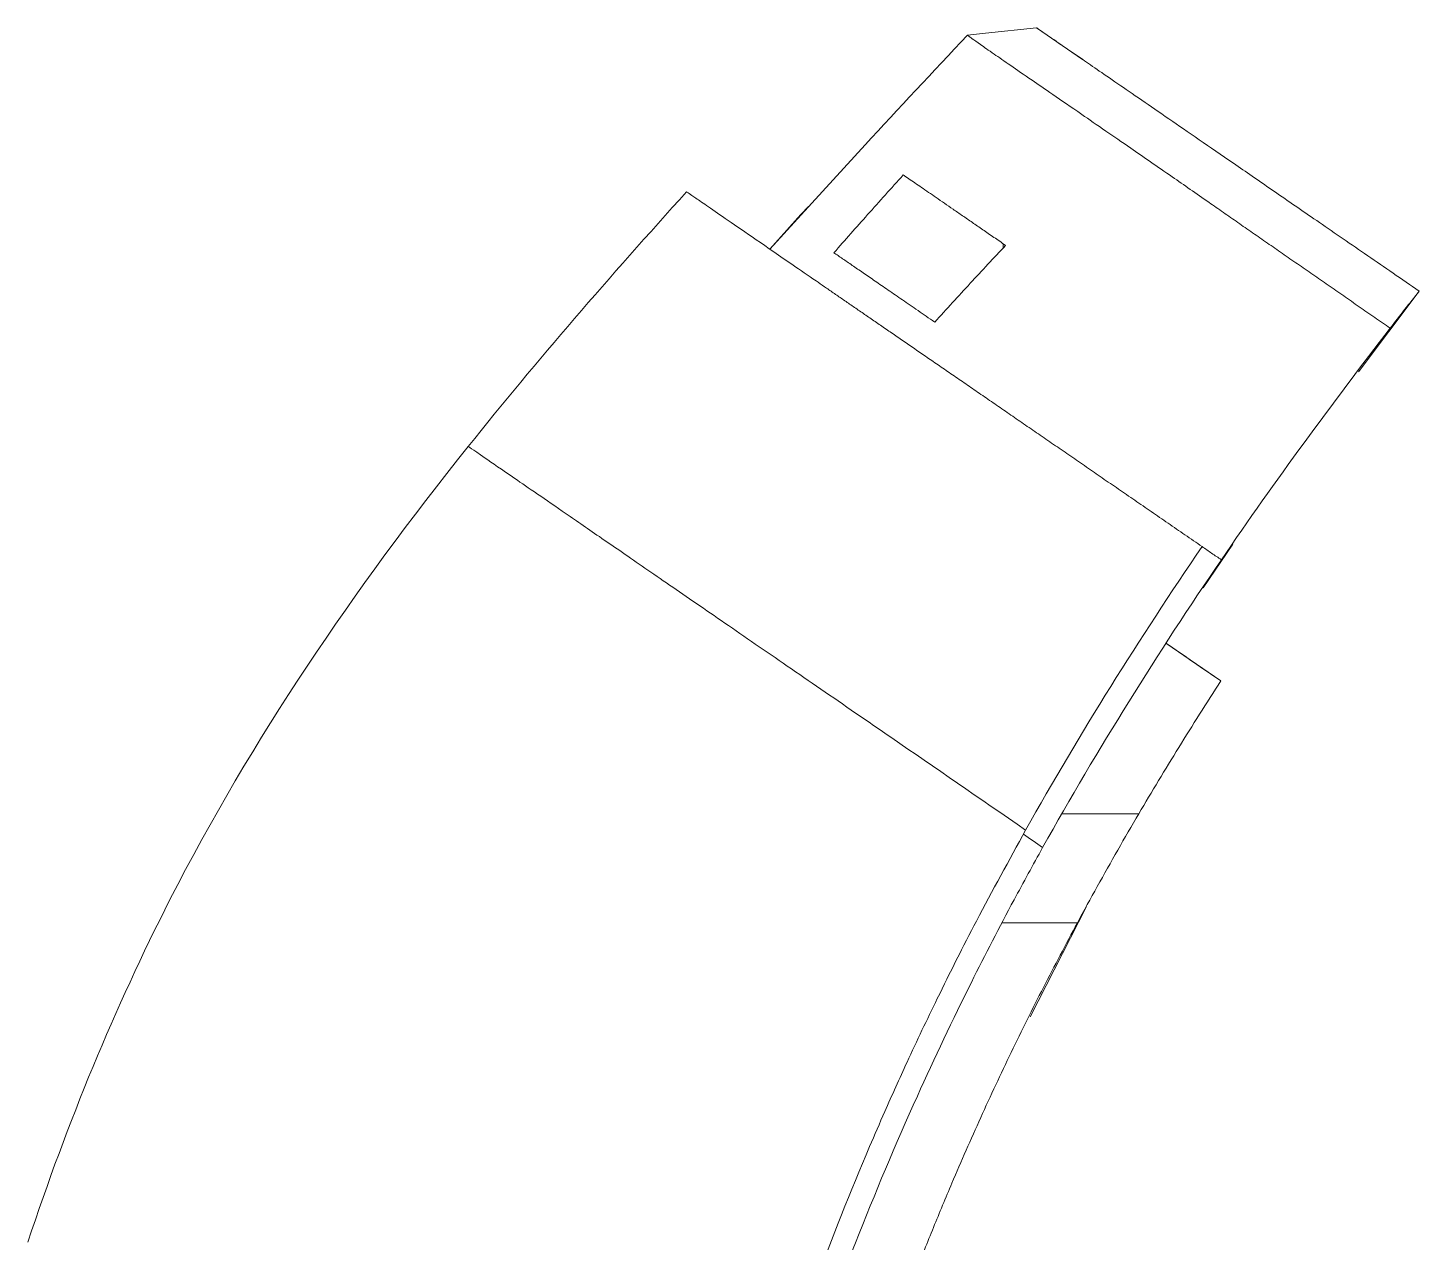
# Model space of a CAD drawing. Header units: inches. Extents: x 1631 to 3663, y 1126 to 1454.
# Drawn here: x 1706.5 to 1727.36, y 1368.15 to 1386.35 of the extents above; entities that cross this region are included whole.
import ezdxf

# ---------------------------------------------------------------- set-up
doc = ezdxf.new("R2010")
doc.units = ezdxf.units.IN
doc.header["$LTSCALE"] = 15

msp = doc.modelspace()

# ---------------------------------------------------------------- linework, layer by layer
at = {"color": 7, "linetype": 'Continuous', "lineweight": 15}
for p, q in [((1720.856, 1386.269), (1720.584, 1386.24)), ((1720.856, 1386.269), (1720.584, 1386.24)), ((1720.856, 1386.269), (1721.621, 1386.35)), ((1721.621, 1386.35), (1720.856, 1386.269)), ((1722.307, 1385.877), (1721.621, 1386.35)), ((1719.051, 1384.597), (1718.09, 1383.548)), ((1718.088, 1383.549), (1717.62, 1383.033)), ((1718.087, 1383.547), (1717.784, 1383.213)), ((1718.199, 1383.671), (1718.087, 1383.547)), ((1718.2, 1383.672), (1718.088, 1383.549)), ((1721.156, 1383.089), (1721.121, 1383.112)), ((1726.448, 1381.195), (1727.357, 1382.403)), ((1724.116, 1377.954), (1724.561, 1378.608)), ((1723.56, 1377.125), (1724.383, 1376.559)), ((1723.154, 1374.569), (1721.999, 1374.569)), ((1721.526, 1371.523), (1722.371, 1373.18)), ((1722.232, 1372.932), (1721.099, 1372.932))]:
    msp.add_line(p, q, dxfattribs=at)
at = {"color": 8, "linetype": 'Continuous', "lineweight": 15}
msp.add_line((1718.09, 1383.548), (1717.619, 1383.034), dxfattribs=at)
at = {"color": 7, "linetype": 'Continuous', "lineweight": 15}
for points in [[(1720.584, 1386.24), (1720.066, 1385.689), (1719.555, 1385.142), (1719.052, 1384.597)], [(1719.052, 1384.597), (1719.052, 1384.597), (1719.051, 1384.597), (1719.051, 1384.597)], [(1716.372, 1383.892), (1715.23, 1382.626), (1714.131, 1381.365), (1713.1, 1380.074)], [(1726.923, 1381.847), (1727.067, 1382.033), (1727.211, 1382.218), (1727.357, 1382.403)], [(1724.391, 1378.375), (1725.2, 1379.558), (1726.047, 1380.714), (1726.923, 1381.847)], [(1721.457, 1374.324), (1722.274, 1375.78), (1723.162, 1377.195), (1724.102, 1378.573)], [(1721.712, 1374.062), (1722.538, 1375.54), (1723.437, 1376.976), (1724.391, 1378.375)], [(1724.383, 1376.559), (1724.109, 1376.748), (1723.834, 1376.937), (1723.56, 1377.125)], [(1721.712, 1374.062), (1721.615, 1374.13), (1721.519, 1374.197), (1721.424, 1374.264)]]:
    msp.add_open_spline(points, degree=3, dxfattribs=at)
for points, knots in [([(1726.923, 1381.847), (1726.846, 1381.901), (1726.69, 1382.009), (1726.457, 1382.17), (1726.225, 1382.33), (1725.993, 1382.491), (1725.763, 1382.651), (1725.533, 1382.81), (1725.306, 1382.968), (1725.08, 1383.124), (1724.857, 1383.279), (1724.637, 1383.432), (1724.419, 1383.584), (1724.082, 1383.818), (1723.595, 1384.158), (1723.077, 1384.515), (1722.634, 1384.82), (1722.231, 1385.098), (1721.86, 1385.353), (1721.507, 1385.595), (1721.211, 1385.799), (1720.954, 1385.977), (1720.764, 1386.11), (1720.653, 1386.188), (1720.595, 1386.232), (1720.588, 1386.237), (1720.584, 1386.24)], [0, 0, 0, 0, 0.013628, 0.027305, 0.041036, 0.054825, 0.068679, 0.082605, 0.096611, 0.110708, 0.12491, 0.139236, 0.153706, 0.168341, 0.208419, 0.25963, 0.295341, 0.335804, 0.395829, 0.450847, 0.524495, 0.603803, 0.70121, 0.805127, 0.890125, 1, 1, 1, 1]), ([(1721.621, 1386.35), (1721.623, 1386.348), (1721.627, 1386.345), (1721.643, 1386.335), (1721.665, 1386.319), (1721.704, 1386.292), (1721.775, 1386.243), (1721.941, 1386.129), (1722.241, 1385.923), (1722.722, 1385.592), (1723.221, 1385.249), (1723.634, 1384.965), (1724.103, 1384.642), (1724.631, 1384.279), (1725.218, 1383.874), (1725.757, 1383.503), (1726.218, 1383.186), (1726.587, 1382.932), (1726.968, 1382.671), (1727.226, 1382.493), (1727.357, 1382.403)], [0, 0, 0, 0, 0.050718, 0.098694, 0.143932, 0.186439, 0.272441, 0.351417, 0.49799, 0.620158, 0.674938, 0.724594, 0.769952, 0.814225, 0.858303, 0.902757, 0.926561, 0.950619, 0.975058, 1, 1, 1, 1]), ([(1719.622, 1384.144), (1719.443, 1383.946), (1719.095, 1383.559), (1718.75, 1383.169), (1718.582, 1382.978)], [0, 0, 0, 0, 0.511468, 1, 1, 1, 1]), ([(1719.622, 1384.144), (1719.649, 1384.125), (1719.703, 1384.088), (1719.795, 1384.025), (1719.893, 1383.958), (1720, 1383.885), (1720.114, 1383.806), (1720.237, 1383.722), (1720.367, 1383.632), (1720.507, 1383.536), (1720.655, 1383.434), (1720.812, 1383.326), (1720.977, 1383.212), (1721.097, 1383.129), (1721.156, 1383.089)], [0, 0, 0, 0, 0.091353, 0.181764, 0.271038, 0.358987, 0.445423, 0.530175, 0.613145, 0.694281, 0.773545, 0.850916, 0.926392, 1, 1, 1, 1]), ([(1724.102, 1378.573), (1724.017, 1378.632), (1723.846, 1378.749), (1723.592, 1378.924), (1723.341, 1379.097), (1723.093, 1379.267), (1722.848, 1379.436), (1722.606, 1379.602), (1722.368, 1379.766), (1722.134, 1379.928), (1721.903, 1380.086), (1721.676, 1380.242), (1721.454, 1380.395), (1721.235, 1380.546), (1721.021, 1380.693), (1720.812, 1380.837), (1720.608, 1380.977), (1720.408, 1381.115), (1720.214, 1381.248), (1720.024, 1381.379), (1719.84, 1381.505), (1719.662, 1381.628), (1719.489, 1381.747), (1719.321, 1381.863), (1719.159, 1381.974), (1719.003, 1382.081), (1718.853, 1382.185), (1718.709, 1382.284), (1718.571, 1382.379), (1718.439, 1382.47), (1718.103, 1382.701), (1717.637, 1383.022), (1717.159, 1383.351), (1716.811, 1383.59), (1716.578, 1383.751), (1716.442, 1383.844), (1716.379, 1383.887), (1716.375, 1383.89), (1716.372, 1383.892)], [0, 0, 0, 0, 0.012994, 0.025908, 0.038747, 0.051512, 0.06421, 0.076845, 0.089421, 0.101944, 0.114419, 0.126852, 0.139251, 0.15162, 0.163969, 0.176304, 0.188634, 0.200967, 0.213312, 0.22568, 0.238079, 0.250519, 0.26301, 0.275562, 0.288185, 0.300888, 0.313682, 0.326575, 0.339576, 0.35269, 0.365919, 0.445098, 0.531107, 0.622933, 0.718713, 0.815807, 0.910895, 1, 1, 1, 1]), ([(1721.156, 1383.089), (1720.979, 1382.9), (1720.622, 1382.519), (1720.271, 1382.133), (1720.093, 1381.938)], [0, 0, 0, 0, 0.496054, 1, 1, 1, 1]), ([(1721.121, 1383.112), (1721.121, 1383.104), (1721.121, 1383.083), (1721.121, 1383.062), (1721.12, 1383.05)], [0, 0, 0, 0, 0.41588, 1, 1, 1, 1]), ([(1720.093, 1381.938), (1720.05, 1381.968), (1719.964, 1382.027), (1719.841, 1382.112), (1719.723, 1382.193), (1719.61, 1382.271), (1719.5, 1382.347), (1719.396, 1382.419), (1719.295, 1382.488), (1719.199, 1382.554), (1719.107, 1382.617), (1719.02, 1382.678), (1718.936, 1382.735), (1718.857, 1382.789), (1718.782, 1382.841), (1718.711, 1382.889), (1718.644, 1382.936), (1718.603, 1382.964), (1718.582, 1382.978)], [0, 0, 0, 0, 0.054469, 0.110038, 0.166721, 0.224529, 0.283465, 0.343526, 0.404707, 0.466996, 0.530379, 0.594821, 0.660261, 0.726633, 0.793865, 0.861887, 0.930624, 1, 1, 1, 1]), ([(1706.496, 1368.146), (1707.093, 1369.942), (1708.851, 1374.22), (1711.383, 1377.926), (1713.1, 1380.074)], [0, 0, 0, 0, 0.0664911, 0.1658342, 0.1658342, 0.1658342, 0.1658342]), ([(1713.1, 1380.074), (1713.1, 1380.074), (1713.17, 1380.026), (1713.744, 1379.631), (1714.375, 1379.197), (1715.083, 1378.71), (1715.728, 1378.266), (1716.501, 1377.734), (1717.387, 1377.124), (1718.372, 1376.446), (1719.707, 1375.528), (1720.766, 1374.799), (1721.457, 1374.324)], [0, 0, 0, 0, 0.25, 0.375, 0.5, 0.5625, 0.625, 0.6875, 0.75, 0.8125, 0.875, 0.9847302, 0.9847302, 0.9847302, 0.9847302]), ([(1724.102, 1378.573), (1724.15, 1378.54), (1724.246, 1378.474), (1724.342, 1378.408), (1724.391, 1378.375)], [0, 0, 0, 0, 0.498657, 1, 1, 1, 1]), ([(1723.154, 1374.569), (1723.252, 1374.734), (1723.449, 1375.067), (1723.753, 1375.564), (1724.064, 1376.062), (1724.276, 1376.393), (1724.383, 1376.559)], [0, 0, 0, 0, 0.246702, 0.495584, 0.746674, 1, 1, 1, 1]), ([(1722.232, 1372.932), (1722.331, 1373.115), (1722.53, 1373.48), (1722.837, 1374.026), (1723.048, 1374.387), (1723.154, 1374.569)], [0, 0, 0, 0, 0.331104, 0.664421, 1, 1, 1, 1]), ([(1723.727, 1279.434), (1723.59, 1280.207), (1723.316, 1281.766), (1722.907, 1284.124), (1722.496, 1286.514), (1722.086, 1288.928), (1721.478, 1292.554), (1720.384, 1299.174), (1719.188, 1306.658), (1718.089, 1313.676), (1717.323, 1318.61), (1716.698, 1322.821), (1715.996, 1327.939), (1715.416, 1332.852), (1714.924, 1338.834), (1714.704, 1344.109), (1714.782, 1349.414), (1715.101, 1353.538), (1715.518, 1356.725), (1715.92, 1359.041), (1716.483, 1361.67), (1717.233, 1364.465), (1718.173, 1367.258), (1718.899, 1369.078), (1719.376, 1370.178), (1719.71, 1370.919), (1720.164, 1371.873), (1720.75, 1373.038), (1721.208, 1373.871), (1721.457, 1374.324)], [0, 0, 0, 0, 0.024375, 0.04917, 0.074294, 0.09966, 0.125172, 0.188406, 0.307867, 0.360243, 0.408706, 0.462731, 0.492231, 0.568902, 0.616084, 0.678306, 0.732544, 0.780526, 0.80657, 0.832262, 0.853489, 0.890057, 0.922134, 0.945079, 0.950988, 0.959422, 0.970385, 0.983897, 1, 1, 1, 1]), ([(1724.067, 1279.508), (1723.95, 1280.172), (1723.706, 1281.559), (1723.328, 1283.73), (1722.923, 1286.082), (1721.986, 1291.593), (1720.747, 1299.105), (1719.437, 1307.324), (1718.412, 1313.868), (1717.39, 1320.453), (1716.205, 1328.783), (1715.424, 1336.334), (1715.126, 1342.348), (1715.084, 1345.748), (1715.138, 1348.388), (1715.227, 1350.359), (1715.359, 1352.237), (1715.615, 1354.901), (1716.085, 1358.205), (1716.905, 1361.989), (1717.845, 1365.247), (1718.82, 1367.983), (1719.75, 1370.191), (1720.562, 1371.897), (1721.2, 1373.134), (1721.568, 1373.801), (1721.712, 1374.062)], [0, 0, 0, 0, 0.0210198, 0.0438951, 0.0686716, 0.0953806, 0.2180661, 0.3058069, 0.3544958, 0.4242617, 0.5132229, 0.6163416, 0.6603651, 0.7005883, 0.7221531, 0.7425558, 0.7620306, 0.7807628, 0.825918, 0.8659005, 0.9013625, 0.9316361, 0.9565163, 0.9761728, 0.9906733, 1, 1, 1, 1]), ([(1718.832, 1364.946), (1718.908, 1365.179), (1719.06, 1365.644), (1719.3, 1366.335), (1719.548, 1367.019), (1719.806, 1367.696), (1720.073, 1368.367), (1720.395, 1369.14), (1720.78, 1370.017), (1721.238, 1370.995), (1721.72, 1371.969), (1722.061, 1372.611), (1722.232, 1372.932)], [0, 0, 0, 0, 0.084501, 0.168591, 0.25229, 0.335615, 0.418586, 0.501223, 0.624767, 0.749033, 0.87409, 1, 1, 1, 1])]:
    msp.add_open_spline(points, degree=3, knots=knots, dxfattribs=at)

doc.saveas('drawing.dxf')
